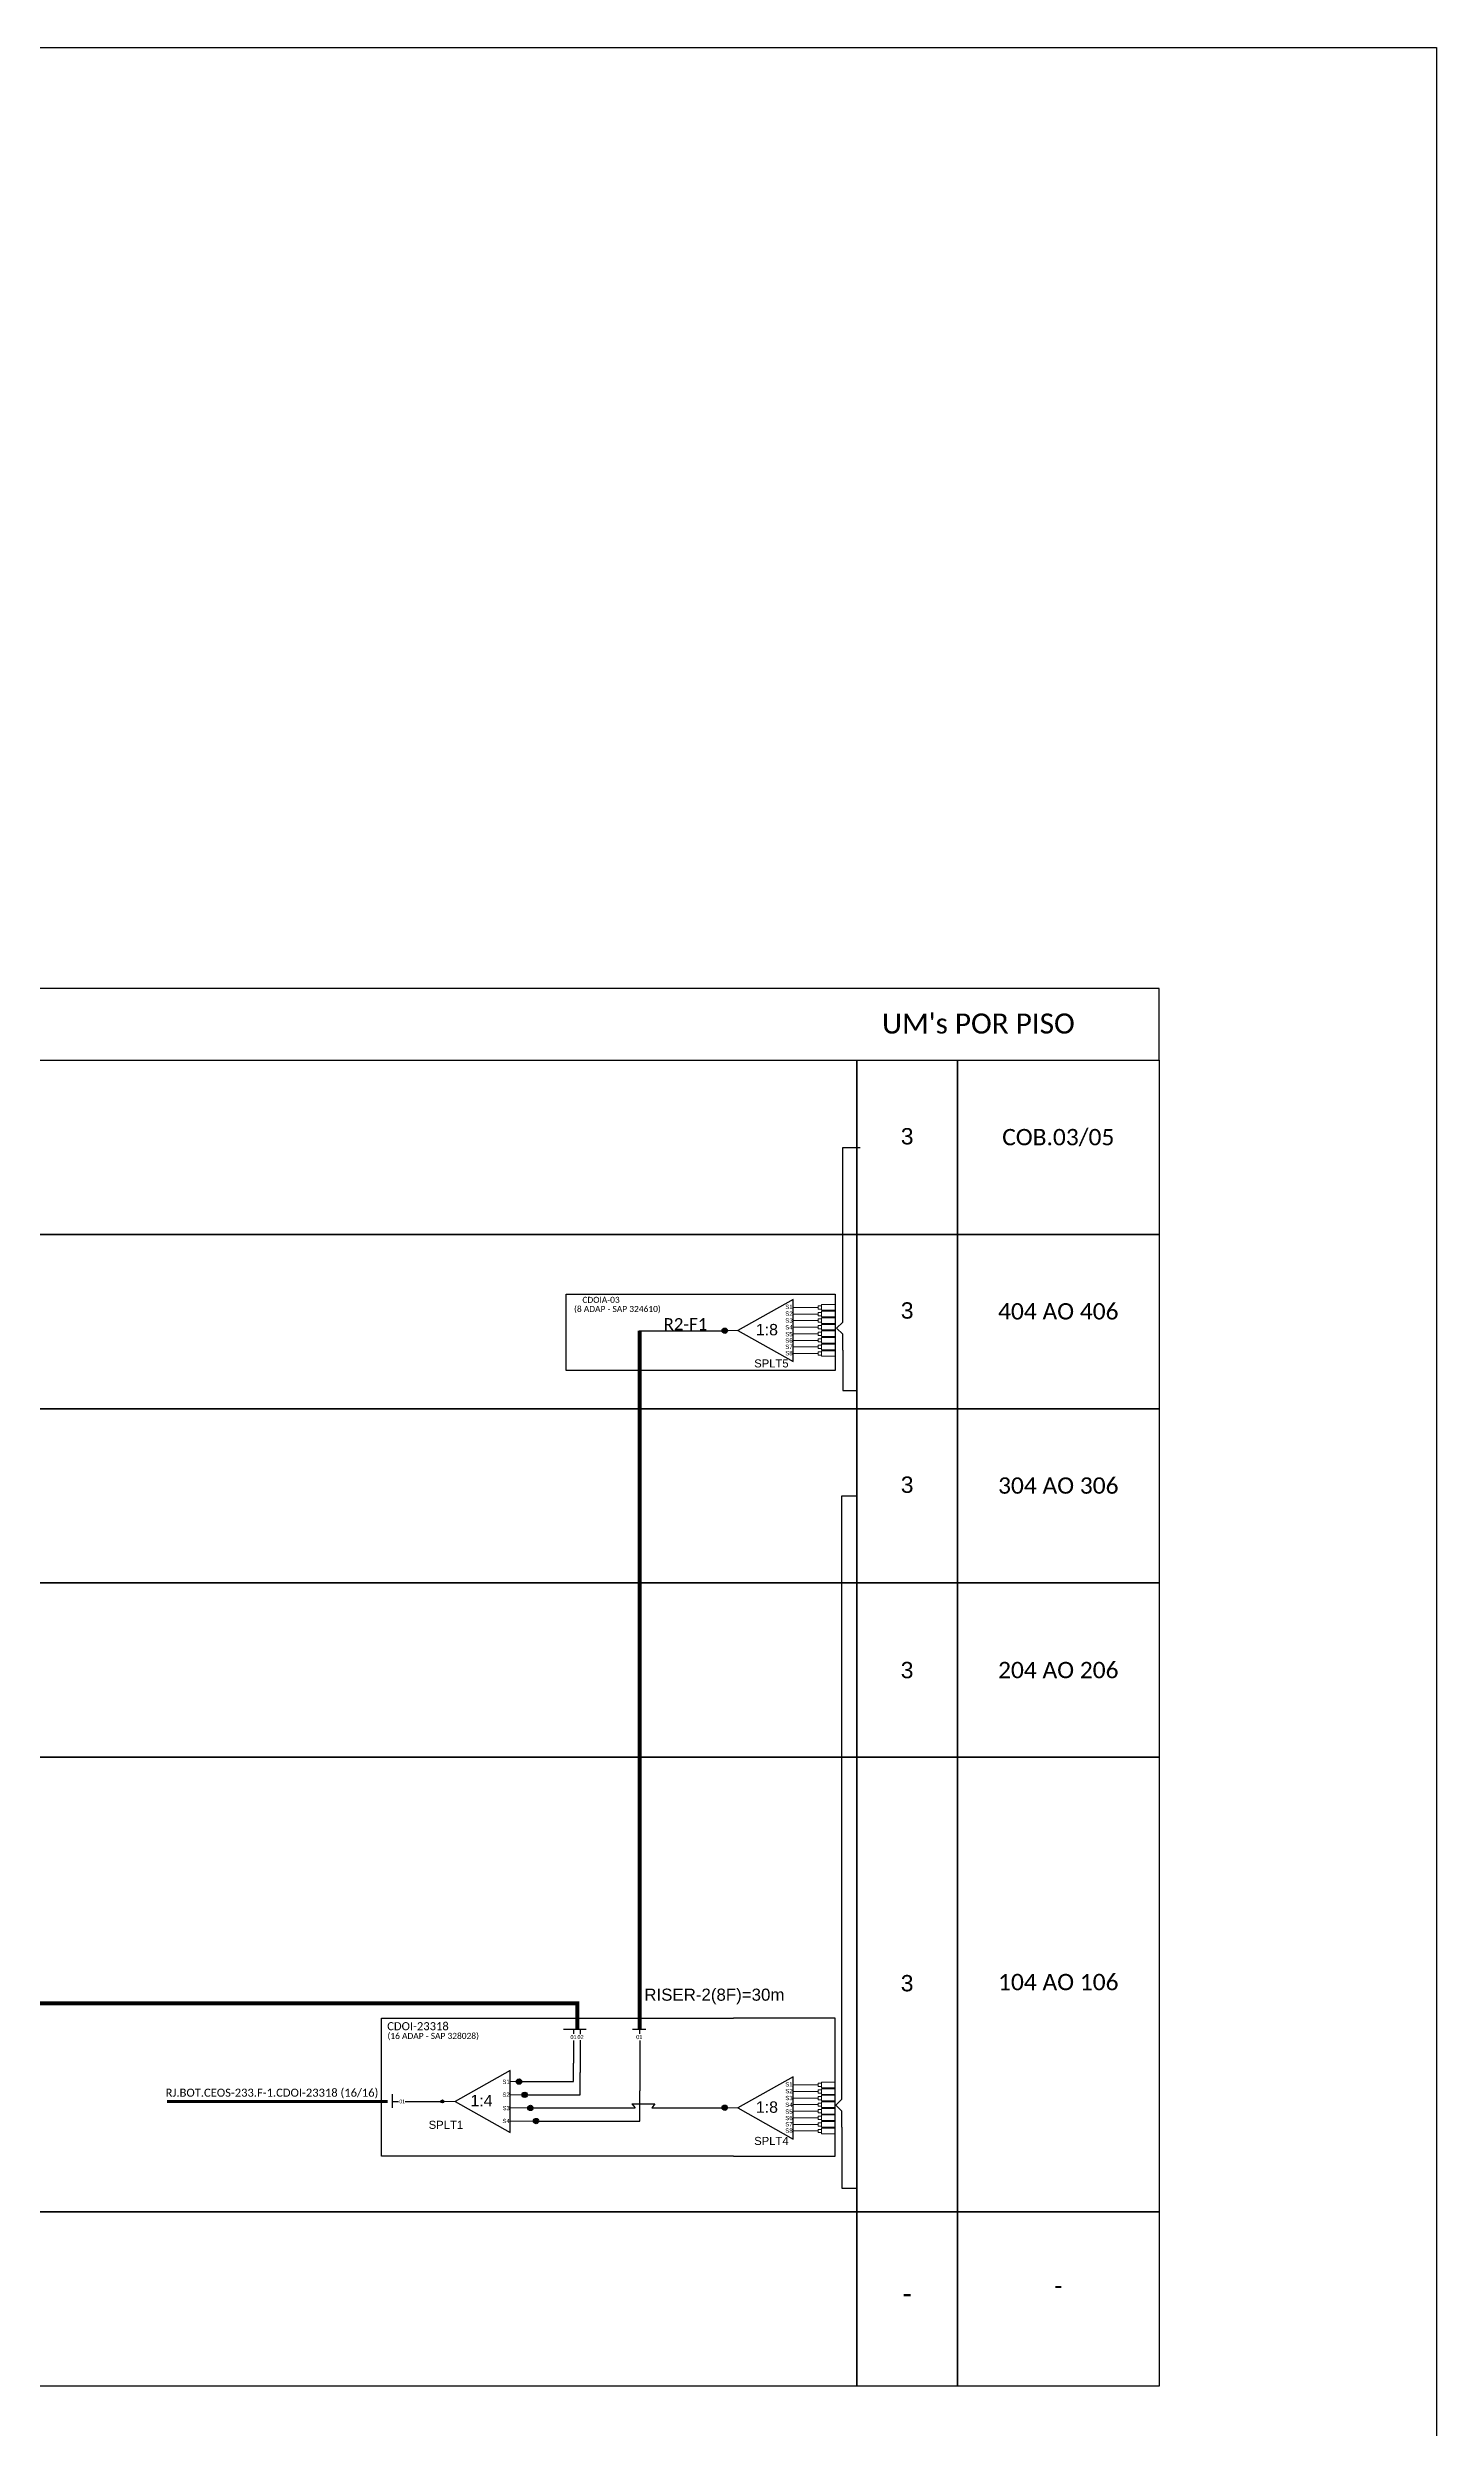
# Model space of a CAD drawing. Header units: metres. Extents: x -1362 to 1242, y -4 to 943.
# Drawn here: x 931 to 1242, y 410 to 943 of the extents above; entities that cross this region are included whole.
import ezdxf
from ezdxf.enums import TextEntityAlignment as Align

# ---------------------------------------------------------------- set-up
doc = ezdxf.new("R2010")
doc.units = ezdxf.units.M
doc.layers.add('AS BUILT', color=10, linetype='Continuous')
doc.styles.add('ARIAL', font='arial.ttf')
doc.styles.add('WMF-Calibri0', font='calibri.ttf')

# ---------------------------------------------------------------- blocks, each defined once
blk = doc.blocks.new('SPLT_1-8_SC-APC')
at = {"color": 1}
blk.add_lwpolyline([(-7.37, -2.1), (-17.04, -7.55), (-7.37, -13), (-7.37, -2.1)], dxfattribs=at)
at = {"color": 3, "lineweight": 0}
for points in [[(-2.99, -3.51), (-7.37, -3.51)], [(-2.41, -3.02), (-2.41, -4)], [(-2.41, -3.02), (0, -3.02)], [(-2.41, -4), (0, -4)], [(-2.41, -4.17), (-2.41, -5.16)], [(-2.41, -4.17), (0, -4.17)], [(-7.37, -4.66), (-2.99, -4.66)], [(-7.37, -5.82), (-2.99, -5.82)], [(-7.37, -6.97), (-2.99, -6.97)], [(-7.37, -8.12), (-2.99, -8.12)], [(-2.41, -5.16), (0, -5.16)], [(-2.41, -5.32), (-2.41, -6.31)], [(-2.41, -5.32), (0, -5.32)], [(-2.41, -6.31), (0, -6.31)], [(-2.41, -6.48), (-2.41, -7.46)], [(-2.41, -6.48), (0, -6.48)], [(-2.41, -7.46), (0, -7.46)], [(-2.41, -7.63), (-2.41, -8.62)], [(-2.41, -7.63), (0, -7.63)], [(-7.37, -9.28), (-2.99, -9.28)], [(-7.37, -10.43), (-2.99, -10.43)], [(-7.37, -11.58), (-2.99, -11.58)], [(-2.41, -8.62), (0, -8.62)], [(-2.41, -8.78), (-2.41, -9.77)], [(-2.41, -8.78), (0, -8.78)], [(-2.41, -9.77), (0, -9.77)], [(-2.41, -9.94), (-2.41, -10.92)], [(-2.41, -9.94), (0, -9.94)], [(-2.41, -10.92), (0, -10.92)], [(-2.41, -11.09), (-2.41, -12.08)], [(-2.41, -11.09), (0, -11.09)], [(-2.41, -12.08), (0, -12.08)]]:
    blk.add_lwpolyline(points, dxfattribs=at)
for points in [[(-2.99, -3.22), (-2.41, -3.22), (-2.41, -3.8), (-2.99, -3.8)], [(-2.99, -4.38), (-2.41, -4.38), (-2.41, -4.95), (-2.99, -4.95)], [(-2.99, -5.53), (-2.41, -5.53), (-2.41, -6.1), (-2.99, -6.1)], [(-2.99, -6.68), (-2.41, -6.68), (-2.41, -7.26), (-2.99, -7.26)], [(-2.99, -7.84), (-2.41, -7.84), (-2.41, -8.41), (-2.99, -8.41)], [(-2.99, -8.99), (-2.41, -8.99), (-2.41, -9.56), (-2.99, -9.56)], [(-2.99, -10.14), (-2.41, -10.14), (-2.41, -10.72), (-2.99, -10.72)], [(-2.99, -11.3), (-2.41, -11.3), (-2.41, -11.87), (-2.99, -11.87)]]:
    blk.add_lwpolyline(points, close=True, dxfattribs=at)
at = {"color": 1, "lineweight": 0}
blk.add_lwpolyline([(-17.04, -7.55), (-19.26, -7.55)], dxfattribs=at)
at = {"color": 1, "style": 'ARIAL'}
for s, height, p in [('S1', 0.75, (-8.74, -3.78)), ('1:8', 2, (-13.91, -8.4)), ('S2', 0.75, (-8.74, -4.97)), ('S3', 0.75, (-8.74, -6.18)), ('S4', 0.75, (-8.74, -7.36)), ('S5', 0.75, (-8.74, -8.57)), ('S6', 0.75, (-8.74, -9.69)), ('S7', 0.75, (-8.74, -10.78)), ('S8', 0.75, (-8.74, -11.9))]:
    blk.add_text(s, height=height, dxfattribs=at).set_placement(p)

msp = doc.modelspace()

# ---------------------------------------------------------------- hatches: boundary and pattern name
h = msp.add_hatch(color=3)
h.dxf.hatch_style = 1
edge = h.paths.add_edge_path()
edge.add_arc((1082.81, 655.75), 0.593, 0, 360)
h = msp.add_hatch(color=3)
h.dxf.hatch_style = 1
edge = h.paths.add_edge_path()
edge.add_arc((1036.81, 487.9), 0.593, 0, 360)
h = msp.add_hatch(color=3)
h.dxf.hatch_style = 1
edge = h.paths.add_edge_path()
edge.add_arc((1038.08, 484.96), 0.593, 0, 360)
h = msp.add_hatch(color=3)
h.dxf.hatch_style = 1
edge = h.paths.add_edge_path()
edge.add_arc((1019.69, 483.47), 0.327, 0, 360)
h = msp.add_hatch(color=3)
h.dxf.hatch_style = 1
edge = h.paths.add_edge_path()
edge.add_arc((1039.36, 482.02), 0.593, 0, 360)
h = msp.add_hatch(color=3)
h.dxf.hatch_style = 1
edge = h.paths.add_edge_path()
edge.add_arc((1040.63, 479.08), 0.593, 0, 360)
h = msp.add_hatch(color=3)
h.dxf.hatch_style = 1
edge = h.paths.add_edge_path()
edge.add_arc((1082.8, 482.06), 0.593, 0, 360)

# ---------------------------------------------------------------- linework, layer by layer
for points in [[(-3.49, 942.54), (1241.92, 942.54), (1241.92, -3.64), (-3.49, -3.64)], [(1112.31, 716.2), (1134.84, 716.2), (1134.84, 677.26), (1112.31, 677.26)], [(1134.84, 716.2), (1179.91, 716.2), (1179.91, 677.26), (1134.84, 677.26)], [(1112.31, 677.26), (1134.84, 677.26), (1134.84, 638.32), (1112.31, 638.32)], [(1134.84, 677.26), (1179.91, 677.26), (1179.91, 638.32), (1134.84, 638.32)], [(1112.31, 638.32), (1134.84, 638.32), (1134.84, 599.37), (1112.31, 599.37)], [(1134.84, 638.32), (1179.91, 638.32), (1179.91, 599.37), (1134.84, 599.37)], [(1112.31, 599.37), (1134.84, 599.37), (1134.84, 560.43), (1112.31, 560.43)], [(1134.84, 599.37), (1179.91, 599.37), (1179.91, 560.43), (1134.84, 560.43)], [(1112.31, 560.43), (1134.84, 560.43), (1134.84, 458.8), (1112.31, 458.8)], [(1134.84, 560.43), (1179.91, 560.43), (1179.91, 458.8), (1134.84, 458.8)], [(1112.31, 458.8), (1134.84, 458.8), (1134.84, 419.86), (1112.31, 419.86)], [(1134.84, 458.8), (1179.91, 458.8), (1179.91, 419.86), (1134.84, 419.86)]]:
    msp.add_lwpolyline(points, close=True)
for points in [[(1179.91, 732.22), (667.61, 732.22), (667.61, 732.22), (667.61, 724.21)], [(1179.91, 716.2), (1179.91, 732.22)], [(667.61, 716.2), (1112.31, 716.2)], [(1112.31, 677.26), (667.61, 677.26), (667.61, 716.2), (1112.31, 716.2)], [(667.61, 716.2), (1112.31, 716.2)], [(1112.31, 716.2), (1112.31, 677.26)], [(667.61, 677.26), (1112.31, 677.26)], [(1112.31, 638.32), (667.61, 638.32), (667.61, 677.26), (1112.31, 677.26)], [(667.61, 677.26), (1112.31, 677.26)], [(1112.31, 677.26), (1112.31, 638.32)], [(667.61, 638.32), (1112.31, 638.32)], [(1112.31, 599.37), (667.61, 599.37), (667.61, 638.32), (1112.31, 638.32)], [(667.61, 638.32), (1112.31, 638.32)], [(1112.31, 638.32), (1112.31, 599.37)], [(1112.31, 560.43), (667.61, 560.43), (667.61, 599.37), (1112.31, 599.37)], [(1041.66, 599.37), (996.59, 599.37)], [(1112.31, 599.37), (1112.31, 560.43)], [(1112.31, 458.8), (667.61, 458.8), (667.61, 560.43), (1112.31, 560.43)], [(1112.31, 560.43), (1112.31, 458.8)], [(1112.31, 419.86), (667.61, 419.86), (667.61, 458.8), (1112.31, 458.8)], [(1112.31, 458.8), (1112.31, 419.86)]]:
    msp.add_lwpolyline(points)
at = {"color": 3}
for points in [[(1109.22, 663.05), (1109.22, 696.73), (1113.11, 696.73)], [(1109.22, 651.39), (1109.22, 654.97), (1107.81, 656.33), (1109.22, 657.69), (1109.22, 663.05)], [(1109.22, 651.39), (1109.22, 642.35), (1112.31, 642.35)], [(1109.02, 496.83), (1109.02, 618.85), (1112.31, 618.85)], [(1109.02, 489.35), (1109.02, 496.83)], [(1109.02, 477.69), (1109.02, 481.28), (1107.61, 482.63), (1109.02, 483.99), (1109.02, 489.35)], [(1008.43, 483.47), (1009.88, 483.47)], [(1011.33, 483.47), (1014.32, 483.47)], [(1014.24, 483.47), (1019.69, 483.47)], [(1109.02, 477.69), (1109.02, 468.33)], [(1109.02, 468.33), (1109.02, 464.12), (1112.31, 464.12)]]:
    msp.add_lwpolyline(points, dxfattribs=at)
at = {"color": 1}
msp.add_lwpolyline([(1047.35, 663.93), (1107.49, 663.93), (1107.49, 646.87), (1047.35, 646.87)], close=True, dxfattribs=at)
at = {"color": 6, "const_width": 0.9}
msp.add_lwpolyline([(1063.79, 499.64), (1063.79, 655.75)], dxfattribs=at)
at = {"color": 6}
for points in [[(1063.68, 655.75), (1083.45, 655.75)], [(1062.17, 499.64), (1065.2, 499.64)], [(1062.38, 499.64), (1065.2, 499.64)], [(1063.79, 497.11), (1063.79, 485.82)], [(1040.43, 479.08), (1063.79, 479.08), (1063.79, 485.82)]]:
    msp.add_lwpolyline(points, dxfattribs=at)
at = {"color": 5, "const_width": 0.9}
for points in [[(777.32, 519.75), (777.32, 505.43), (934.71, 505.43)], [(1049.88, 499.64), (1049.88, 505.43), (934.71, 505.43)]]:
    msp.add_lwpolyline(points, dxfattribs=at)
at = {"color": 1}
for points in [[(1084.79, 471.22), (1006.07, 471.22), (1006.07, 502.08), (1084.79, 502.08)], [(1107.49, 476.24), (1107.49, 502.08), (1084.79, 502.08)], [(1034.85, 490.42), (1022.53, 483.47), (1034.85, 476.52), (1034.85, 490.42)], [(1008.43, 485.13), (1008.43, 482.04)], [(1084.79, 471.22), (1107.49, 471.22), (1107.49, 477.5)]]:
    msp.add_lwpolyline(points, dxfattribs=at)
at = {"color": 5}
for points in [[(1046.72, 499.64), (1051.85, 499.64)], [(1049.02, 497.11), (1049.02, 492.05)], [(1050.51, 499.64), (1050.51, 498.53)], [(1050.51, 497.17), (1050.51, 489.97)], [(1036.6, 487.9), (1049.02, 487.9), (1049.02, 492.05)], [(1037.88, 484.96), (1050.51, 484.96), (1050.51, 489.97)]]:
    msp.add_lwpolyline(points, dxfattribs=at)
at = {"color": 1, "const_width": 0.72}
msp.add_lwpolyline([(1007.42, 483.47), (958.09, 483.47)], dxfattribs=at)
at = {"color": 1, "lineweight": 0}
msp.add_lwpolyline([(1022.53, 483.47), (1019.69, 483.47)], dxfattribs=at)
at = {"color": 7}
for points in [[(1039.15, 482.02), (1062.77, 482.02)], [(1062.07, 482.92), (1062.77, 482.02)], [(1062.07, 482.92), (1067.17, 482.92)], [(1067.17, 482.92), (1066.49, 482.02)], [(1066.49, 482.02), (1082.92, 482.02)]]:
    msp.add_lwpolyline(points, dxfattribs=at)
at = {"color": 3}
for centre, radius in [((1082.81, 655.75), 0.593), ((1036.81, 487.9), 0.593), ((1038.08, 484.96), 0.593), ((1019.69, 483.47), 0.327), ((1039.36, 482.02), 0.593), ((1040.63, 479.08), 0.593), ((1082.8, 482.06), 0.593)]:
    msp.add_circle(centre, radius, dxfattribs=at)
at = {"layer": 'AS BUILT', "color": 5}
msp.add_lwpolyline([(1049.08, 498.56), (1049.08, 499.64)], dxfattribs=at)
at = {"layer": 'AS BUILT', "color": 6}
msp.add_lwpolyline([(1063.79, 498.57), (1063.79, 499.64)], dxfattribs=at)
at = {"layer": 'AS BUILT', "color": 0, "lineweight": 0}
for points in [[(1036.6, 487.9), (1034.85, 487.9)], [(1034.85, 484.96), (1037.88, 484.96)], [(1034.85, 482.02), (1039.15, 482.02)], [(1034.85, 479.08), (1040.43, 479.08)]]:
    msp.add_lwpolyline(points, dxfattribs=at)

# ---------------------------------------------------------------- block references
at = {"color": 3, "xscale": 1.274823155906779, "yscale": 1.274823155906654, "zscale": 1.27482315590671}
for p in [(1107.49, 665.42), (1107.49, 491.64)]:
    msp.add_blockref('SPLT_1-8_SC-APC', p, dxfattribs=at)

# ---------------------------------------------------------------- texts
at = {"style": 'WMF-Calibri0'}
msp.add_text("UM's POR PISO", height=4.4784, dxfattribs=at).set_placement((1117.97, 722.17))
for s, height, style, p in [('3', 3.65, 'ARIAL', (1123.6, 699.21)), ('COB.03/05', 3.65, 'WMF-Calibri0', (1157.38, 699.02)), ('3', 3.65, 'ARIAL', (1123.6, 660.27)), ('404 AO 406', 3.65, 'WMF-Calibri0', (1157.38, 660.08)), ('3', 3.65, 'ARIAL', (1123.6, 621.33)), ('304 AO 306', 3.65, 'WMF-Calibri0', (1157.38, 621.14)), ('3', 3.65, 'ARIAL', (1123.58, 579.9)), ('204 AO 206', 3.65, 'WMF-Calibri0', (1157.38, 579.9)), ('3', 3.65, 'ARIAL', (1123.58, 509.91)), ('104 AO 106', 3.65, 'WMF-Calibri0', (1157.38, 510.16)), ('01', 0.9, 'ARIAL', (1049, 497.85)), ('02', 0.9, 'ARIAL', (1050.57, 497.85)), ('01', 0.9, 'ARIAL', (1063.7, 497.85)), ('-', 3.65, 'WMF-Calibri0', (1157.38, 442.21)), ('-', 4.48, 'ARIAL', (1123.58, 440.69))]:
    msp.add_text(s, height=height, dxfattribs=dict(style=style)).set_placement(p, align=Align.MIDDLE_CENTER)
at = {"color": 1, "style": 'WMF-Calibri0'}
for s, p in [('(8 ADAP - SAP 324610)', (1058.81, 659.94)), ('(16 ADAP - SAP 328028)', (1017.63, 497.45))]:
    msp.add_text(s, height=1.35, dxfattribs=at).set_placement(p, align=Align.CENTER)
at = {"color": 1}
for s, height, style, p in [('CDOIA-03', 1.35, 'WMF-Calibri0', (1050.98, 661.97)), ('CDOI-23318', 1.8, 'WMF-Calibri0', (1007.34, 499.39)), ('RJ.BOT.CEOS-233.F-1.CDOI-23318 (16/16)', 1.8, 'WMF-Calibri0', (957.8, 484.53)), ('1:4', 2.55, 'ARIAL', (1025.95, 482.39)), ('S1', 0.956, 'ARIAL', (1033.1, 487.38)), ('S2', 0.956, 'ARIAL', (1033.1, 484.51)), ('S3', 0.956, 'ARIAL', (1033.1, 481.51)), ('S4', 0.956, 'ARIAL', (1033.1, 478.63))]:
    msp.add_text(s, height=height, dxfattribs=dict(at, style=style)).set_placement(p)
at = {"color": 6, "style": 'WMF-Calibri0'}
msp.add_text('R2-F1', height=2.7, dxfattribs=at).set_placement((1069.14, 655.86))
at = {"color": 0, "style": 'ARIAL'}
for s, p in [('SPLT5', (1093.24, 647.54)), ('SPLT1', (1020.46, 477.35)), ('SPLT4', (1093.24, 473.75))]:
    msp.add_text(s, height=1.8, dxfattribs=at).set_placement(p, align=Align.CENTER)
at = {"color": 6, "style": 'ARIAL'}
msp.add_text('RISER-2(8F)=30m', height=2.7, dxfattribs=at).set_placement((1080.49, 507.34), align=Align.MIDDLE_CENTER)
at = {"color": 0, "style": 'ARIAL', "flags": 12}
msp.add_attdef('01', text='5', height=0.831, dxfattribs=at).set_placement((1010.69, 483.48), align=Align.MIDDLE_CENTER)

doc.saveas('drawing.dxf')
